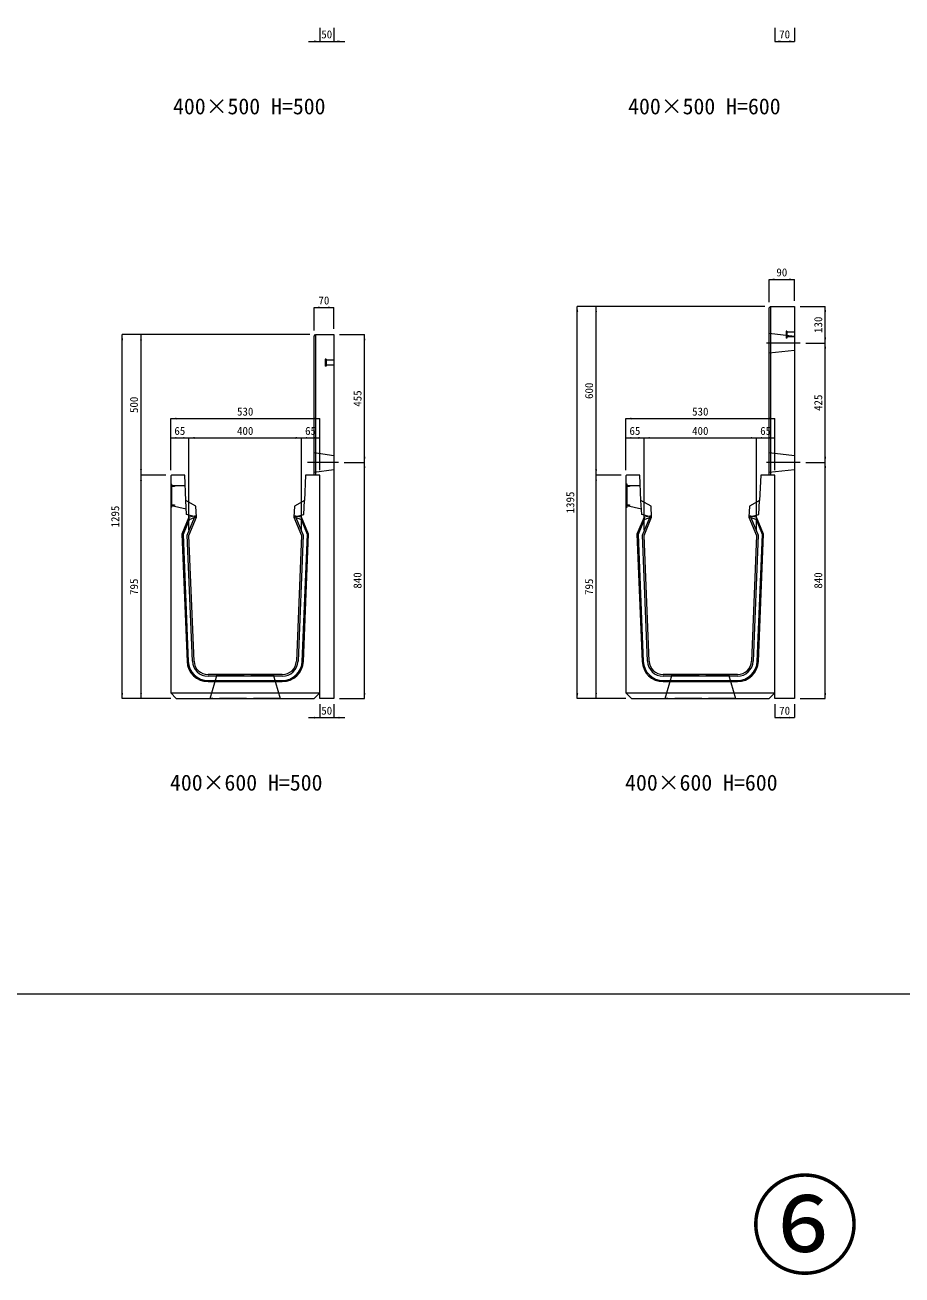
# Model space of a CAD drawing. Units: millimetres at full size; some dimension numbers follow another scale. Extents: x -7442 to 51876, y 9625 to 40052.
# Drawn here: x 24104 to 27223, y 29882 to 34331 of the extents above; entities that cross this region are included whole.
import ezdxf
from ezdxf.enums import TextEntityAlignment as Align

# ---------------------------------------------------------------- set-up
doc = ezdxf.new("R2010")
doc.units = ezdxf.units.MM
doc.header["$LTSCALE"] = 16
for name, pattern in [('DASHED', [7.5, 6, -1.5]), ('USER1', [13.5, 7.5, -6]), ('USER2', [285.75, 190.5, -31.75, 31.75, -31.75])]:
    doc.linetypes.add(name, pattern=pattern)
doc.layers.add('0_2', color=7, linetype='Continuous')
for name, color, linetype, lineweight in [('HOLE', 7, 'DASHED', 9), ('KIJUN', 5, 'Continuous', 9), ('WWAY', 5, 'Continuous', 9), ('寸法線', 7, 'Continuous', 9), ('本体', 2, 'Continuous', 13), ('補助線', 8, 'Continuous', 9), ('ｲﾝｻｰﾄ', 3, 'USER1', 9)]:
    doc.layers.add(name, color=color, linetype=linetype, lineweight=lineweight)
doc.styles.add('ＭＳ ゴシック', font='')
doc.styles.get('ＭＳ ゴシック').set_extended_font_data('MS Gothic')

# ---------------------------------------------------------------- blocks, each defined once
blk = doc.blocks.new('filled_arrow')
at = {"color": 0, "linetype": 'Continuous', "lineweight": -2}
blk.add_solid([(7.5, 1.25), (0, 0), (7.5, -1.25)], dxfattribs=at)

msp = doc.modelspace()

# ---------------------------------------------------------------- linework, layer by layer
at = {"layer": 'HOLE'}
for points in [[(24786.84, 32019), (24986.84, 32019), (25011.84, 31934), (24761.84, 31934)], [(26405.59, 32019), (26605.59, 32019), (26630.59, 31934), (26380.59, 31934)]]:
    msp.add_lwpolyline(points, close=True, dxfattribs=at)
at = {"layer": 'KIJUN'}
for p, q in [((24706.84, 32577.8), (24713.84, 32579)), ((25066.83, 32577.8), (25059.84, 32579)), ((26325.6, 32577.8), (26332.59, 32579)), ((26685.59, 32577.8), (26678.59, 32579)), ((24665.67, 32517.78), (24683.92, 32066.14)), ((26284.42, 32517.78), (26302.67, 32066.14)), ((25018.82, 32019), (24754.86, 32019)), ((25018.82, 32013), (24754.86, 32013)), ((24754.86, 31998), (25018.82, 31998)), ((24754.86, 31994), (25018.82, 31994)), ((26637.57, 32019), (26373.61, 32019)), ((26637.57, 32013), (26373.61, 32013)), ((26373.61, 31998), (26637.57, 31998)), ((26373.61, 31994), (26637.57, 31994))]:
    msp.add_line(p, q, dxfattribs=at)
at = {"layer": 'KIJUN', "color": 7, "lineweight": 13}
for p, q in [((25018.82, 32019), (24754.86, 32019)), ((26637.57, 32019), (26373.61, 32019))]:
    msp.add_line(p, q, dxfattribs=at)
at = {"layer": 'KIJUN', "color": 7}
for p, q in [((24621.84, 31954), (25151.84, 31954)), ((26240.59, 31954), (26770.59, 31954))]:
    msp.add_line(p, q, dxfattribs=at)
at = {"layer": 'KIJUN', "color": 7, "lineweight": 13}
for points in [[(24675.84, 32639), (24671.84, 32729), (24624.84, 32729), (24621.84, 32726), (24621.84, 31954), (24641.84, 31934), (25131.84, 31934), (25151.84, 31954), (25151.84, 32726), (25148.84, 32729), (25101.84, 32729), (25097.84, 32639), (25061.84, 32619), (25059.84, 32579), (25086.84, 32514), (25068.78, 32066.98)], [(26294.59, 32639), (26290.59, 32729), (26243.59, 32729), (26240.59, 32726), (26240.59, 31954), (26260.59, 31934), (26750.59, 31934), (26770.59, 31954), (26770.59, 32726), (26767.59, 32729), (26720.59, 32729), (26716.59, 32639), (26680.59, 32619), (26678.59, 32579), (26705.59, 32514), (26687.53, 32066.98)], [(24704.9, 32066.98), (24686.84, 32514), (24713.84, 32579), (24711.84, 32619), (24675.84, 32639)], [(26323.65, 32066.98), (26305.59, 32514), (26332.59, 32579), (26330.59, 32619), (26294.59, 32639)]]:
    msp.add_lwpolyline(points, dxfattribs=at)
at = {"layer": 'KIJUN', "color": 7, "linetype": 'DASHED', "lineweight": 13}
for points in [[(24713.84, 32579), (24678.5, 32589), (24675.84, 32639)], [(25059.84, 32579), (25095.17, 32589), (25097.84, 32639)], [(26332.59, 32579), (26297.26, 32589), (26294.59, 32639)], [(26678.59, 32579), (26713.93, 32589), (26716.59, 32639)]]:
    msp.add_lwpolyline(points, dxfattribs=at)
at = {"layer": 'KIJUN'}
for points in [[(24686.96, 32579.46), (24661.64, 32518.5), (24679.92, 32065.97)], [(24698.9, 32066.74), (24680.79, 32515.08), (24706.84, 32577.8), (24687.09, 32569.34), (24665.67, 32517.78)], [(24704.9, 32066.98), (24686.84, 32514), (24713.84, 32579), (24713.59, 32584.03), (24686.96, 32579.46), (24687.09, 32569.34)], [(25086.59, 32569.34), (25086.72, 32579.46), (25060.09, 32584.03), (25059.84, 32579), (25086.84, 32514), (25068.78, 32066.98)], [(25089.76, 32066.14), (25108.01, 32517.78), (25086.59, 32569.34), (25066.83, 32577.8), (25092.89, 32515.08), (25074.77, 32066.74)], [(25093.76, 32065.97), (25112.04, 32518.5), (25086.72, 32579.46)], [(26305.71, 32579.46), (26280.39, 32518.5), (26298.67, 32065.97)], [(26317.66, 32066.74), (26299.54, 32515.08), (26325.6, 32577.8), (26305.84, 32569.34), (26284.42, 32517.78)], [(26323.65, 32066.98), (26305.59, 32514), (26332.59, 32579), (26332.34, 32584.03), (26305.71, 32579.46), (26305.84, 32569.34)], [(26705.34, 32569.34), (26705.47, 32579.46), (26678.84, 32584.03), (26678.59, 32579), (26705.59, 32514), (26687.53, 32066.98)], [(26708.51, 32066.14), (26726.76, 32517.78), (26705.34, 32569.34), (26685.59, 32577.8), (26711.64, 32515.08), (26693.53, 32066.74)], [(26712.51, 32065.97), (26730.79, 32518.5), (26705.47, 32579.46)]]:
    msp.add_lwpolyline(points, dxfattribs=at)
for centre, radius, start, end in [((24754.86, 32069), 75, 182.31372, 270), ((24754.86, 32069), 71, 182.31372, 270), ((24754.86, 32069), 56, 182.31372, 270), ((24754.86, 32069), 50, 182.31372, 270), ((25018.82, 32069), 50, 270, 357.68628), ((25018.82, 32069), 56, 270, 357.68628), ((25018.82, 32069), 71, 270, 357.68628), ((25018.82, 32069), 75, 270, 357.68628), ((26373.61, 32069), 75, 182.31372, 270), ((26373.61, 32069), 71, 182.31372, 270), ((26373.61, 32069), 56, 182.31372, 270), ((26373.61, 32069), 50, 182.31372, 270), ((26637.57, 32069), 50, 270, 357.68628), ((26637.57, 32069), 56, 270, 357.68628), ((26637.57, 32069), 71, 270, 357.68628), ((26637.57, 32069), 75, 270, 357.68628)]:
    msp.add_arc(centre, radius, start, end, dxfattribs=at)
at = {"layer": 'KIJUN', "color": 7, "lineweight": 13}
for centre, start, end in [((24754.86, 32069), 182.31372, 270), ((25018.82, 32069), 270, 357.68628), ((26373.61, 32069), 182.31372, 270), ((26637.57, 32069), 270, 357.68628)]:
    msp.add_arc(centre, 50, start, end, dxfattribs=at)
at = {"layer": 'WWAY', "color": 7, "linetype": 'DASHED', "lineweight": 13}
for points in [[(24621.84, 32699), (24625.04, 32697), (24625.04, 32615), (24621.84, 32613)], [(24673.53, 32691), (24625.04, 32691), (24625.04, 32697), (24621.84, 32699)], [(26240.59, 32699), (26243.79, 32697), (26243.79, 32615), (26240.59, 32613)], [(26292.28, 32691), (26243.79, 32691), (26243.79, 32697), (26240.59, 32699)], [(24621.84, 32613), (24625.04, 32615), (24625.04, 32621), (24677.44, 32609)], [(26240.59, 32613), (26243.79, 32615), (26243.79, 32621), (26296.19, 32609)]]:
    msp.add_lwpolyline(points, dxfattribs=at)
at = {"layer": 'WWAY'}
for points in [[(24623.04, 32696), (24625.04, 32696), (24625.04, 32616), (24623.04, 32616)], [(24625.04, 32691), (24635.04, 32691), (24635.04, 32689), (24625.04, 32689)], [(26241.79, 32696), (26243.79, 32696), (26243.79, 32616), (26241.79, 32616)], [(26243.79, 32691), (26253.79, 32691), (26253.79, 32689), (26243.79, 32689)], [(24625.04, 32623), (24635.04, 32623), (24635.04, 32621), (24625.04, 32621)], [(26243.79, 32623), (26253.79, 32623), (26253.79, 32621), (26243.79, 32621)]]:
    msp.add_lwpolyline(points, close=True, dxfattribs=at)
at = {"layer": '寸法線'}
for p, q in [((25151.84, 34320.86), (25151.84, 34272.6)), ((25201.84, 34320.86), (25201.84, 34272.6)), ((26770.59, 34320.86), (26770.59, 34272.6)), ((26840.59, 34320.86), (26840.59, 34272.6)), ((25111.84, 34272.6), (25241.84, 34272.6)), ((26770.59, 34272.6), (26840.59, 34272.6)), ((26750.59, 33425.44), (26840.59, 33425.44)), ((26750.59, 33344), (26750.59, 33425.44)), ((26840.59, 33349), (26840.59, 33425.44)), ((25131.84, 33325.44), (25201.84, 33325.44)), ((25131.84, 33244), (25131.84, 33325.44)), ((25201.84, 33249), (25201.84, 33325.44)), ((26068.12, 31934), (26068.12, 33329)), ((26735.59, 33329), (26068.12, 33329)), ((26135.01, 32729), (26135.01, 33329)), ((26735.59, 33329), (26135.01, 33329)), ((26860.59, 33329), (26950.02, 33329)), ((26950.02, 33199), (26950.02, 33329)), ((24449.37, 31934), (24449.37, 33229)), ((25116.84, 33229), (24449.37, 33229)), ((24516.26, 32729), (24516.26, 33229)), ((25116.84, 33229), (24516.26, 33229)), ((25221.84, 33229), (25311.27, 33229)), ((25311.27, 32774), (25311.27, 33229)), ((26880.59, 33199), (26950.02, 33199)), ((26880.59, 33199), (26950.02, 33199)), ((26950.02, 32774), (26950.02, 33199)), ((24621.84, 32930.01), (25151.84, 32930.01)), ((24621.84, 32746), (24621.84, 32930.01)), ((25151.84, 32746), (25151.84, 32930.01)), ((26240.59, 32930.01), (26770.59, 32930.01)), ((26240.59, 32746), (26240.59, 32930.01)), ((26770.59, 32746), (26770.59, 32930.01)), ((24621.84, 32861.33), (24686.84, 32861.33)), ((24621.84, 32746), (24621.84, 32861.33)), ((24686.84, 32861.33), (25086.84, 32861.33)), ((24686.84, 32534), (24686.84, 32861.33)), ((24686.84, 32534), (24686.84, 32861.33)), ((25086.84, 32534), (25086.84, 32861.33)), ((25086.84, 32861.33), (25151.84, 32861.33)), ((25086.84, 32534), (25086.84, 32861.33)), ((25151.84, 32746), (25151.84, 32861.33)), ((26240.59, 32861.33), (26305.59, 32861.33)), ((26240.59, 32746), (26240.59, 32861.33)), ((26305.59, 32861.33), (26705.59, 32861.33)), ((26305.59, 32534), (26305.59, 32861.33)), ((26305.59, 32534), (26305.59, 32861.33)), ((26705.59, 32534), (26705.59, 32861.33)), ((26705.59, 32861.33), (26770.59, 32861.33)), ((26705.59, 32534), (26705.59, 32861.33)), ((26770.59, 32746), (26770.59, 32861.33)), ((25239.27, 32774), (25311.27, 32774)), ((25239.27, 32774), (25311.27, 32774)), ((25311.27, 31934), (25311.27, 32774)), ((26880.59, 32774), (26950.02, 32774)), ((26880.59, 32774), (26950.02, 32774)), ((26950.02, 31934), (26950.02, 32774)), ((24516.26, 31934), (24516.26, 32729)), ((24604.84, 32729), (24516.26, 32729)), ((24604.84, 32729), (24516.26, 32729)), ((26135.01, 31934), (26135.01, 32729)), ((26223.59, 32729), (26135.01, 32729)), ((26223.59, 32729), (26135.01, 32729)), ((24621.84, 31934), (24449.37, 31934)), ((24621.84, 31934), (24516.26, 31934)), ((25151.84, 31914), (25151.84, 31865.74)), ((25201.84, 31914), (25201.84, 31865.74)), ((25221.84, 31934), (25311.27, 31934)), ((26240.59, 31934), (26068.12, 31934)), ((26240.59, 31934), (26135.01, 31934)), ((26770.59, 31914), (26770.59, 31865.74)), ((26840.59, 31914), (26840.59, 31865.74)), ((26860.59, 31934), (26950.02, 31934)), ((25111.84, 31865.74), (25241.84, 31865.74)), ((26770.59, 31865.74), (26840.59, 31865.74))]:
    msp.add_line(p, q, dxfattribs=at)
at = {"layer": '寸法線', "linetype": 'USER2'}
for p, q in [((26860.59, 33199), (26741.32, 33199)), ((25219.27, 32774), (25108.9, 32774)), ((26860.59, 32774), (26741.32, 32774))]:
    msp.add_line(p, q, dxfattribs=at)
at = {"layer": '本体', "color": 4, "lineweight": 5}
for p, q in [((26755.59, 33329), (26755.59, 32729)), ((25136.84, 33229), (25136.84, 32729))]:
    msp.add_line(p, q, dxfattribs=at)
at = {"layer": '本体', "linetype": 'USER1', "lineweight": 9}
for p, q in [((26750.59, 33234), (26840.59, 33224)), ((26750.59, 33164), (26840.59, 33174)), ((25131.84, 32809), (25201.84, 32799)), ((26750.59, 32809), (26840.59, 32799)), ((25131.84, 32739), (25201.84, 32749)), ((26750.59, 32739), (26840.59, 32749))]:
    msp.add_line(p, q, dxfattribs=at)
at = {"layer": '本体'}
for points in [[(26750.59, 33324), (26755.59, 33329), (26840.59, 33329), (26840.59, 31934), (26770.59, 31934), (26770.59, 32729), (26750.59, 32729)], [(25131.84, 33224), (25136.84, 33229), (25201.84, 33229), (25201.84, 31934), (25151.84, 31934), (25151.84, 32729), (25131.84, 32729)]]:
    msp.add_lwpolyline(points, close=True, dxfattribs=at)
at = {"layer": '補助線', "color": 1, "lineweight": 13}
msp.add_lwpolyline([(20374.36, 38673.09), (33502.72, 38673.09), (33502.72, 30881.96), (20374.36, 30881.96)], close=True, dxfattribs=at)
at = {"layer": 'ｲﾝｻｰﾄ'}
for p, q in [((26810.59, 33241.5), (26810.59, 33216.5)), ((26813.59, 33241.5), (26810.59, 33241.5)), ((26813.59, 33241.5), (26813.59, 33216.5)), ((26840.59, 33237.5), (26813.59, 33237.5)), ((26840.59, 33237.5), (26840.59, 33220.5)), ((26813.59, 33216.5), (26810.59, 33216.5)), ((26840.59, 33220.5), (26813.59, 33220.5)), ((25171.84, 33141.5), (25171.84, 33116.5)), ((25174.84, 33141.5), (25171.84, 33141.5)), ((25174.84, 33116.5), (25171.84, 33116.5)), ((25174.84, 33141.5), (25174.84, 33116.5)), ((25201.84, 33137.5), (25174.84, 33137.5)), ((25201.84, 33120.5), (25174.84, 33120.5)), ((25201.84, 33137.5), (25201.84, 33120.5))]:
    msp.add_line(p, q, dxfattribs=at)

# ---------------------------------------------------------------- block references
at = {"layer": '寸法線', "xscale": 2.67, "yscale": 2.67}
for p, rotation in [((25151.84, 34272.6), 180), ((26840.59, 34272.6), 180), ((26840.59, 33425.44), 180), ((25201.84, 33325.44), 180), ((26068.12, 33329), 270), ((26135.01, 33329), 270), ((26950.02, 33329), 270), ((24449.37, 33229), 270), ((24516.26, 33229), 270), ((25311.27, 33229), 270), ((26950.02, 33199), 90), ((26950.02, 33199), 270), ((25151.84, 32930.01), 180), ((26770.59, 32930.01), 180), ((24686.84, 32861.33), 180), ((25086.84, 32861.33), 180), ((25151.84, 32861.33), 180), ((26305.59, 32861.33), 180), ((26705.59, 32861.33), 180), ((26770.59, 32861.33), 180), ((25311.27, 32774), 90), ((26950.02, 32774), 90), ((24516.26, 32729), 90), ((25311.27, 32774), 270), ((26135.01, 32729), 90), ((26950.02, 32774), 270), ((24516.26, 32729), 270), ((26135.01, 32729), 270), ((24449.37, 31934), 90), ((24516.26, 31934), 90), ((25311.27, 31934), 90), ((26068.12, 31934), 90), ((26135.01, 31934), 90), ((26950.02, 31934), 90), ((25151.84, 31865.74), 180), ((26840.59, 31865.74), 180)]:
    msp.add_blockref('filled_arrow', p, dxfattribs=dict(at, rotation=rotation))
for p in [(25201.84, 34272.6), (26770.59, 34272.6), (26750.59, 33425.44), (25131.84, 33325.44), (24621.84, 32930.01), (26240.59, 32930.01), (24621.84, 32861.33), (24686.84, 32861.33), (25086.84, 32861.33), (26240.59, 32861.33), (26305.59, 32861.33), (26705.59, 32861.33), (25201.84, 31865.74), (26770.59, 31865.74)]:
    msp.add_blockref('filled_arrow', p, dxfattribs=at)

# ---------------------------------------------------------------- texts
at = {"layer": '0_2', "style": 'ＭＳ ゴシック'}
for s, p in [('400×500 H=500', (24630.1, 33995.85)), ('400×500 H=600', (26248.85, 33995.85)), ('400×600 H=500', (24619.32, 31588.98)), ('400×600 H=600', (26238.07, 31588.98))]:
    msp.add_text(s, height=56.96, dxfattribs=at).set_placement(p, align=Align.BOTTOM_LEFT)
at = {"layer": '寸法線', "style": 'ＭＳ ゴシック'}
for s, p in [('50', (25176.84, 34297.6)), ('70', (26805.59, 34297.6)), ('90', (26795.59, 33450.44)), ('70', (25166.84, 33350.44)), ('530', (24886.84, 32955.01)), ('530', (26505.59, 32955.01)), ('65', (24654.34, 32886.33)), ('400', (24886.84, 32886.33)), ('65', (25119.34, 32886.33)), ('65', (26273.09, 32886.33)), ('400', (26505.59, 32886.33)), ('65', (26738.09, 32886.33)), ('50', (25176.84, 31890.74)), ('70', (26805.59, 31890.74))]:
    msp.add_text(s, height=28.48, dxfattribs=at).set_placement(p, align=Align.MIDDLE_CENTER)
for s, p in [('130', (26925.02, 33264)), ('600', (26110.01, 33029)), ('455', (25286.27, 33001.5)), ('425', (26925.02, 32986.5)), ('500', (24491.26, 32979)), ('1395', (26043.12, 32631.5)), ('1295', (24424.37, 32581.5)), ('795', (24491.26, 32331.5)), ('840', (25286.27, 32354)), ('795', (26110.01, 32331.5)), ('840', (26925.02, 32354))]:
    msp.add_text(s, height=28.48, rotation=90, dxfattribs=at).set_placement(p, align=Align.MIDDLE_CENTER)
at = {"layer": '補助線', "color": 1, "style": 'ＭＳ ゴシック'}
msp.add_text('⑥', height=284.8, dxfattribs=at).set_placement((26877.76, 29830.17), align=Align.BOTTOM_CENTER)

doc.saveas('drawing.dxf')
